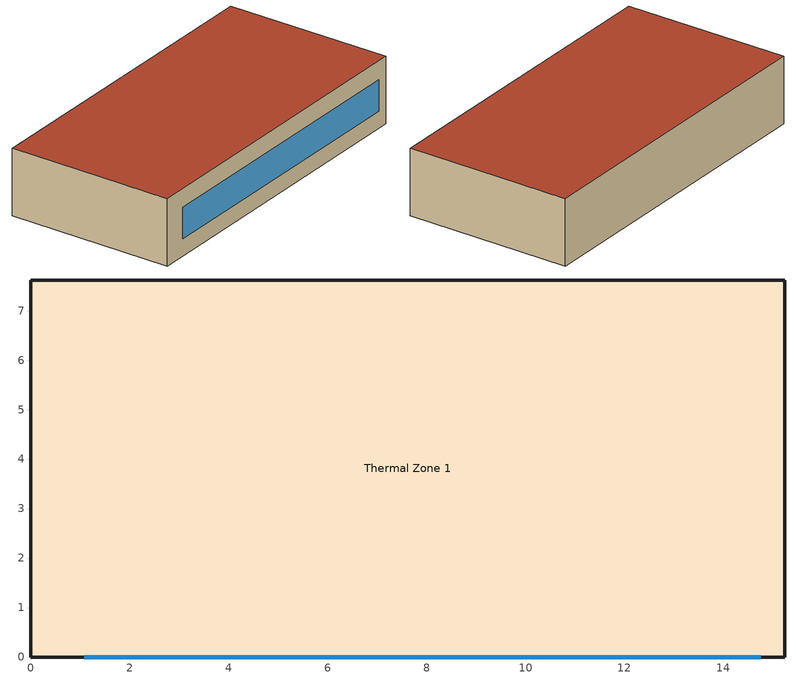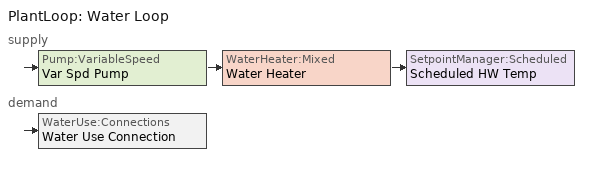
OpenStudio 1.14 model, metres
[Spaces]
Thermal Zone 1
 floor adiabatic (Slab on Grade): 15.24,7.62 15.24,0 0,0 0,7.62 z0
 wall outside: 15.24,7.62 0,7.62 0,0 15.24,0 15.24,7.62 z0:3.05
 window (Window): 1.08,0 14.75,0 z0.77:2.2
 roof outside (Roof): 15.24,0 15.24,7.62 0,7.62 0,0 z3.05
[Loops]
PlantLoop 'Water Loop'
 supply: Pump:VariableSpeed 'Var Spd Pump' > WaterHeater:Mixed 'Water Heater' > SetpointManager:Scheduled 'Scheduled HW Temp'
 demand: WaterUse:Connections 'Water Use Connection'
[Building]
Building 1
[Site]
Chicago Midway Ap: Latitude {deg}=41.78; Longitude {deg}=-87.75; Time Zone {hr}=-6; Elevation {m}=186
[ClimateZones]
Climate Zone Institution Name 1=ASHRAE; Climate Zone Document Name 1=ANSI/ASHRAE Standard 169; Climate Zone Document Year 1=2006; Climate Zone Institution Name 2=CEC; Climate Zone Document Name 2=California Climate Zone Descriptions; Climate Zone Document Year 2=1995
[SizingPeriod:DesignDay] Barometric Pressure {Pa}=98934; Sky Clearness=0; Rain Indicator=0; Snow Indicator=0; Day of Month=21; Daylight Saving Time Indicator=0; Dry-Bulb Temperature Range Modifier Type=DefaultMultipliers
Name | Maximum Dry-Bulb Temperature {C} | Daily Dry-Bulb Temperature Range {deltaC} | Humidity Indicating Conditions at Maximum Dry-Bulb | Wind Speed {m/s} | Wind Direction {deg} | Month | Day Type | Humidity Indicating Type | Solar Model Indicator | ASHRAE Taub | ASHRAE Taud
Chicago Ohare Intl Ap Ann Clg .4% Condns WB=>MDB | 31.2 | 10.5 | 25.5 | 5.2 | 230 | 7 | SummerDesignDay | Wetbulb | ASHRAETau | 0.455 | 2.05
Chicago Ohare Intl Ap Ann Clg .4% Condns DP=>MDB | 28.9 | 10.5 | 23.8 | 5.2 | 230 | 7 | SummerDesignDay | Dewpoint | ASHRAETau | 0.455 | 2.05
Chicago Ohare Intl Ap Ann Hum_n 99.6% Condns DP=>MCDB | -19.2 | 0 | -25.7 | 4.9 | 270 | 1 | WinterDesignDay | Dewpoint | ASHRAEClearSky
Chicago Ohare Intl Ap Ann Htg 99.6% Condns DB | -20 | 0 | -20 | 4.9 | 270 | 1 | WinterDesignDay | Wetbulb | ASHRAEClearSky
Chicago Ohare Intl Ap Ann Clg .4% Condns DB=>MWB | 33.3 | 10.5 | 23.7 | 5.2 | 230 | 7 | SummerDesignDay | Wetbulb | ASHRAETau | 0.455 | 2.05
Chicago Ohare Intl Ap Ann Htg Wind 99.6% Condns WS=>MCDB | -3.5 | 0 | -3.5 | 12.4 | 270 | 1 | WinterDesignDay | Wetbulb | ASHRAEClearSky
Chicago Ohare Intl Ap Ann Clg .4% Condns Enth=>MDB | 31.4 | 10.5 | 79200 | 5.2 | 230 | 7 | SummerDesignDay | Enthalpy | ASHRAETau | 0.455 | 2.05
[Construction]
Slab on Grade: MAT-CC05 4 HW CONCRETE, CP02 CARPET PAD
Exterior Wall: 1IN Stucco, Cellular Polyurethane or Polyisocyanurate - Unfaced - 2 in., 8IN Concrete HW, Wood-Framed - 4 in. Studs - 16 in. OC - R-11 Cavity Insulation, 1/2IN Gypsum
Roof: Roof Membrane, Roof Insulation 12 in, Metal Decking
Window: LoE CLEAR 6MM 1, ARGON 13MM 1, CLEAR 6MM 1
[Material]
Name | Roughness | Thickness {m} | Conductivity {W/m-K} | Density {kg/m3} | Specific Heat {J/kg-K} | Thermal Absorptance | Solar Absorptance | Visible Absorptance
MAT-CC05 4 HW CONCRETE | Rough | 0.1016 | 1.2851 | 2240 | 836.8 | 0.9 | 0.85 | 0.85
1IN Stucco | Smooth | 0.0253 | 0.710502 | 1858 | 837 | 0.9 | 0.92 | 0.92
8IN Concrete HW | MediumRough | 0.2033 | 1.79537 | 2243 | 837 | 0.9 | 0.65 | 0.65
1/2IN Gypsum | Smooth | 0.0127 | 0.154314 | 784.9 | 830 | 0.9 | 0.4 | 0.4
Roof Membrane | VeryRough | 0.0095 | 0.158601 | 1121.29 | 1460 | 0.9 | 0.7 | 0.7
Metal Decking | MediumSmooth | 0.0015 | 45.2873 | 7680 | 418.4 | 0.9 | 0.6 | 0.6
Roof Insulation 12 in | MediumRough | 0.2941 | 0.0461505 | 265 | 836.8 | 0.9 | 0.7 | 0.7
Cellular Polyurethane or Polyisocyanurate - Unfaced - 2 in. | Rough | 0.0508 | 0.0256379 | 24 | 1590
Wood-Framed - 4 in. Studs - 16 in. OC - R-11 Cavity Insulation | Smooth | 0.0889 | 0.0595285 | 126.145 | 1556.29
[Material:NoMass]
CP02 CARPET PAD: Roughness=Smooth; Thermal Resistance {m2-K/W}=0.1; Thermal Absorptance=0.9; Solar Absorptance=0.8; Visible Absorptance=0.8
[DefaultConstructionSet]
189.1-2009 - CZ7-8 - Office: Default Exterior Surface Constructions=Default Surface Constructions 19; Default Interior Surface Constructions=Default Surface Constructions 20; Default Ground Contact Surface Constructions=Default Surface Constructions 21; Default Exterior SubSurface Constructions=Default Sub Surface Constructions 13; Default Interior SubSurface Constructions=Default Sub Surface Constructions 14
[DefaultSurfaceConstructions]
Default Surface Constructions 19: Floor Construction=Slab on Grade; Wall Construction=Exterior Wall; Roof Ceiling Construction=Roof
Default Surface Constructions 20: 
Default Surface Constructions 21: Floor Construction=Slab on Grade
[DefaultSubSurfaceConstructions]
Name | Fixed Window Construction | Operable Window Construction
Default Sub Surface Constructions 13 | Window | Window
Default Sub Surface Constructions 14
[WindowMaterial:Glazing] Optical Data Type=SpectralAverage; Thickness {m}=0.006; Infrared Transmittance at Normal Incidence=0; Front Side Infrared Hemispherical Emissivity=0.84; Conductivity {W/m-K}=0.9
Name | Solar Transmittance at Normal Incidence | Front Side Solar Reflectance at Normal Incidence | Back Side Solar Reflectance at Normal Incidence | Visible Transmittance at Normal Incidence | Front Side Visible Reflectance at Normal Incidence | Back Side Visible Reflectance at Normal Incidence | Back Side Infrared Hemispherical Emissivity
CLEAR 6MM 1 | 0.775 | 0.071 | 0.071 | 0.881 | 0.08 | 0.08 | 0.84
LoE CLEAR 6MM 1 | 0.6 | 0.17 | 0.22 | 0.84 | 0.055 | 0.078 | 0.1
[WindowMaterial:Gas]
ARGON 13MM 1: Gas Type=Argon; Thickness {m}=0.0127
[DesignSpecification:OutdoorAir]
189.1-2009 - Office - WholeBuilding - Sm Office - CZ4-8 Ventilation: Outdoor Air Method=Sum; Outdoor Air Flow per Person {m3/s-person}=0.00943895
[ThermostatSetpoint:DualSetpoint]
Thermal Zone 1 Thermostat: Heating Setpoint Temperature Schedule=Small Office HtgSetp; Cooling Setpoint Temperature Schedule=Small Office ClgSetp
[SpaceType]
189.1-2009 - Office - WholeBuilding - Sm Office - CZ4-8: Default Schedule Set=189.1-2009 - Office - WholeBuilding - Sm Office - CZ4-8 Schedule Set; Design Specification Outdoor Air Object=189.1-2009 - Office - WholeBuilding - Sm Office - CZ4-8 Ventilation
[DefaultScheduleSet]
189.1-2009 - Office - WholeBuilding - Sm Office - CZ4-8 Schedule Set: Number of People Schedule=Small Office Bldg Occ; People Activity Level Schedule=Small Office Activity; Lighting Schedule=Office Bldg Light; Electric Equipment Schedule=Small Office Bldg Equip; Infiltration Schedule=Small Office Infil Quarter On
[Lights:Definition]
Lights Definition 1: Design Level Calculation Method=Watts/Area; Watts per Space Floor Area {W/m2}=9.03108
[Lights]
189.1-2009 - Office - WholeBuilding - Sm Office - CZ4-8 Lights: Lights Definition=Lights Definition 1; Space or SpaceType=189.1-2009 - Office - WholeBuilding - Sm Office - CZ4-8
[People:Definition]
189.1-2009 - Office - WholeBuilding - Sm Office - CZ4-8 People Definition: Number of People Calculation Method=People/Area; People per Space Floor Area {person/m2}=0.0538196; Fraction Radiant=0.3
[People]
189.1-2009 - Office - WholeBuilding - Sm Office - CZ4-8 People: People Definition=189.1-2009 - Office - WholeBuilding - Sm Office - CZ4-8 People Definition; Space or SpaceType=189.1-2009 - Office - WholeBuilding - Sm Office - CZ4-8
[SpaceInfiltration:DesignFlowRate]
189.1-2009 - Office - WholeBuilding - Sm Office - CZ4-8 Infiltration: Space or SpaceType=189.1-2009 - Office - WholeBuilding - Sm Office - CZ4-8; Design Flow Rate Calculation Method=Flow/ExteriorArea; Flow per Exterior Surface Area {m3/s-m2}=0.000226568
[ElectricEquipment:Definition]
189.1-2009 - Office - WholeBuilding - Sm Office - CZ4-8 Electric Equipment Definition: Design Level Calculation Method=Watts/Area; Watts per Space Floor Area {W/m2}=5.81251; Fraction Radiant=0.3
[ElectricEquipment]
189.1-2009 - Office - WholeBuilding - Sm Office - CZ4-8 Electric Equipment: Electric Equipment Definition=189.1-2009 - Office - WholeBuilding - Sm Office - CZ4-8 Electric Equipment Definition; Space or SpaceType=189.1-2009 - Office - WholeBuilding - Sm Office - CZ4-8
[BuildingStory]
Building Story 1: Nominal Z Coordinate {m}=0; Nominal Floor to Floor Height {m}=3.048
[Space]
Thermal Zone 1: Space Type=189.1-2009 - Office - WholeBuilding - Sm Office - CZ4-8; Default Construction Set=189.1-2009 - CZ7-8 - Office; Building Story=Building Story 1; Thermal Zone=Thermal Zone 1
[ThermalZone]
Thermal Zone 1: Thermostat=Thermal Zone 1 Thermostat; Use Ideal Air Loads=Yes
[Sizing:Zone]
Thermal Zone 1: Zone Cooling Design Supply Air Temperature Input Method=SupplyAirTemperature; Zone Cooling Design Supply Air Temperature {C}=14; Zone Cooling Design Supply Air Temperature Difference {deltaC}=11.11; Zone Heating Design Supply Air Temperature Input Method=SupplyAirTemperature; Zone Heating Design Supply Air Temperature {C}=40; Zone Heating Design Supply Air Temperature Difference {deltaC}=11.11; Zone Cooling Design Supply Air Humidity Ratio {kg-H2O/kg-air}=0.0085; Zone Heating Design Supply Air Humidity Ratio {kg-H2O/kg-air}=0.008; Cooling Design Air Flow Method=DesignDay; Heating Design Air Flow Method=DesignDay; Account for Dedicated Outdoor Air System=No; Dedicated Outdoor Air System Control Strategy=NeutralSupplyAir; Dedicated Outdoor Air Low Setpoint Temperature for Design {C}=autosize; Dedicated Outdoor Air High Setpoint Temperature for Design {C}=autosize
[WaterUse:Connections]
Water Use Connection: Water Use Equipment Name 1=Water Fixture
[WaterUse:Equipment]
Water Fixture: Water Use Equipment Definition=Water Fixture Definition; Space=Thermal Zone 1; Flow Rate Fraction Schedule=Office Bldg Water Fraction
[WaterUse:Equipment:Definition]
Water Fixture Definition: Peak Flow Rate {m3/s}=0.0001
[PlantLoop]
Water Loop: Fluid Type=Water; Plant Loop Volume {m3}=Autocalculate; Load Distribution Scheme=Optimal
[Sizing:Plant]
Water Loop: Loop Type=Heating; Design Loop Exit Temperature {C}=82; Loop Design Temperature Difference {deltaC}=11; Sizing Option=NonCoincident; Zone Timesteps in Averaging Window=1; Coincident Sizing Factor Mode=None
[WaterHeater:Mixed]
Water Heater: Tank Volume {m3}=0.2; Setpoint Temperature Schedule=Water Heater Setpoint Temperature; Deadband Temperature Difference {deltaC}=2; Maximum Temperature Limit {C}=82.22; Heater Control Type=Cycle; Heater Maximum Capacity {W}=300000; Heater Fuel Type=NaturalGas; Heater Thermal Efficiency=0.87; Off Cycle Parasitic Fuel Consumption Rate {W}=10; Off Cycle Parasitic Fuel Type=NaturalGas; Off Cycle Parasitic Heat Fraction to Tank=0.8; On Cycle Parasitic Fuel Type=NaturalGas; Ambient Temperature Indicator=ThermalZone; Ambient Temperature Thermal Zone=Thermal Zone 1; Off Cycle Loss Coefficient to Ambient Temperature {W/K}=6; On Cycle Loss Coefficient to Ambient Temperature {W/K}=6; Use Side Effectiveness=1; Source Side Effectiveness=1; Use Side Design Flow Rate {m3/s}=autosize; Source Side Design Flow Rate {m3/s}=autosize; Indirect Water Heating Recovery Time {hr}=1.5
[Pump:VariableSpeed]
Var Spd Pump: Pump Control Type=Intermittent
[SetpointManager:Scheduled]
Scheduled HW Temp: Control Variable=Temperature; Schedule=Hot Water Temperature
[Schedule:Ruleset]
Name | Default Day Schedule | Summer Design Day Schedule | Winter Design Day Schedule
Office Bldg Light | Office Bldg Light Default Schedule | Office Bldg Light Summer Design Day | Office Bldg Light Winter Design Day
Small Office Bldg Occ | Small Office Bldg Occ Default Schedule | Small Office Bldg Occ Summer Design Day | Small Office Bldg Occ Winter Design Day
Small Office Activity | Small Office Activity Default Schedule | Small Office Activity Summer Design Day | Small Office Activity Winter Design Day
Small Office Infil Quarter On | Small Office Infil Quarter On Default Schedule | Small Office Infil Quarter On Summer Design Day | Small Office Infil Quarter On Winter Design Day
Small Office Bldg Equip | Small Office Bldg Equip Default Schedule | Small Office Bldg Equip Summer Design Day | Small Office Bldg Equip Winter Design Day
Small Office HtgSetp | Small Office HtgSetp Default Schedule | Small Office HtgSetp Summer Design Day | Small Office HtgSetp Winter Design Day
Small Office ClgSetp | Small Office ClgSetp Default Schedule | Small Office ClgSetp Summer Design Day | Small Office ClgSetp Winter Design Day
Office Bldg Water Fraction | Office Bldg Light Default Schedule 1 | Office Bldg Light Summer Design Day 1 | Office Bldg Light Winter Design Day 1
Water Heater Setpoint Temperature | Water Heater Setpoint Temperature Default
Hot Water Temperature | Hot Water Temperature Default | Hot Water Temperature Summer Design Day | Hot Water Temperature Winter Design Day
[Schedule:Day]
Office Bldg Light Default Schedule: 5, 0, 0.05, 7, 0, 0.1, 8, 0, 0.3, 17, 0, 0.9, 18, 0, 0.7, 20, 0, 0.5, 22, 0, 0.3, 23, 0, 0.1, 24, 0, 0.05
Office Bldg Light Summer Design Day; Small Office Infil Quarter On Rule 1 Day Schedule; Small Office Bldg Equip Summer Design Day; Office Bldg Light Summer Design Day 1: 24, 0, 1
Office Bldg Light Winter Design Day; Small Office Bldg Occ Winter Design Day; Small Office Bldg Occ Rule 1 Day Schedule; Small Office Bldg Equip Winter Design Day; Office Bldg Light Winter Design Day 1: 24, 0, 0
Office Bldg Light Rule 1 Day Schedule; Office Bldg Light Rule 1 Day Schedule 1: 24, 0, 0.05
Office Bldg Light Rule 2 Day Schedule; Office Bldg Light Rule 2 Day Schedule 1: 6, 0, 0.05, 8, 0, 0.1, 14, 0, 0.5, 17, 0, 0.15, 24, 0, 0.05
Small Office Bldg Occ Default Schedule: 6, 0, 0, 7, 0, 0.1, 8, 0, 0.2, 12, 0, 0.95, 13, 0, 0.5, 17, 0, 0.95, 18, 0, 0.3, 20, 0, 0.1, 24, 0, 0.05
Small Office Bldg Occ Summer Design Day: 6, 0, 0, 22, 0, 1, 24, 0, 0.05
Small Office Bldg Occ Rule 2 Day Schedule: 6, 0, 0, 8, 0, 0.1, 12, 0, 0.3, 17, 0, 0.1, 24, 0, 0
Small Office Activity Default Schedule; Small Office Activity Summer Design Day; Small Office Activity Winter Design Day: 24, 0, 120
Small Office Infil Quarter On Default Schedule; Small Office Infil Quarter On Summer Design Day: 6, 0, 1, 22, 0, 0.25, 24, 0, 1
Small Office Infil Quarter On Winter Design Day; Small Office Infil Quarter On Rule 2 Day Schedule: 6, 0, 1, 18, 0, 0.25, 24, 0, 1
Small Office Bldg Equip Default Schedule: 8, 0, 0.4, 12, 0, 0.9, 13, 0, 0.8, 17, 0, 0.9, 18, 0, 0.5, 24, 0, 0.4
Small Office Bldg Equip Rule 1 Day Schedule: 24, 0, 0.3
Small Office Bldg Equip Rule 2 Day Schedule: 6, 0, 0.3, 8, 0, 0.4, 12, 0, 0.5, 17, 0, 0.35, 24, 0, 0.3
Small Office HtgSetp Default Schedule: 6, 0, 15.6, 22, 0, 21, 24, 0, 15.6
Small Office HtgSetp Summer Design Day; Small Office HtgSetp Rule 1 Day Schedule: 24, 0, 15.6
Small Office HtgSetp Winter Design Day: 24, 0, 21
Small Office HtgSetp Rule 2 Day Schedule: 6, 0, 15.6, 18, 0, 21, 24, 0, 15.6
Small Office ClgSetp Default Schedule; Small Office ClgSetp Summer Design Day: 6, 0, 26.7, 22, 0, 24, 24, 0, 26.7
Small Office ClgSetp Winter Design Day; Small Office ClgSetp Rule 1 Day Schedule: 24, 0, 26.7
Small Office ClgSetp Rule 2 Day Schedule: 6, 0, 26.7, 18, 0, 24, 24, 0, 26.7
Office Bldg Light Default Schedule 1: 5, 0, 0.05, 7, 0, 0.123657, 8, 0, 0.3, 15, 0, 0.407286, 17, 0, 0.527284, 18, 0, 0.370924, 20, 0, 0.309107, 22, 0, 0.185473, 23, 0, 0.0727487, 24, 0, 0.0254771
Water Heater Setpoint Temperature Default: 24, 0, 60
Hot Water Temperature Default; Hot Water Temperature Summer Design Day; Hot Water Temperature Winter Design Day: 24, 0, 67
[Schedule:Rule] Apply Monday=No; Apply Tuesday=No; Apply Wednesday=No; Apply Thursday=No; Apply Friday=No; Date Specification Type=DateRange; Start Month=1; Start Day=1; End Month=12; End Day=31
Name | Schedule Ruleset | Rule Order | Day Schedule | Apply Sunday | Apply Saturday
Office Bldg Light Rule 1 | Office Bldg Light | 0 | Office Bldg Light Rule 1 Day Schedule | Yes | No
Office Bldg Light Rule 2 | Office Bldg Light | 1 | Office Bldg Light Rule 2 Day Schedule | No | Yes
Small Office Bldg Occ Rule 1 | Small Office Bldg Occ | 0 | Small Office Bldg Occ Rule 1 Day Schedule | Yes | No
Small Office Bldg Occ Rule 2 | Small Office Bldg Occ | 1 | Small Office Bldg Occ Rule 2 Day Schedule | No | Yes
Small Office Infil Quarter On Rule 1 | Small Office Infil Quarter On | 0 | Small Office Infil Quarter On Rule 1 Day Schedule | Yes | No
Small Office Infil Quarter On Rule 2 | Small Office Infil Quarter On | 1 | Small Office Infil Quarter On Rule 2 Day Schedule | No | Yes
Small Office Bldg Equip Rule 1 | Small Office Bldg Equip | 0 | Small Office Bldg Equip Rule 1 Day Schedule | Yes | No
Small Office Bldg Equip Rule 2 | Small Office Bldg Equip | 1 | Small Office Bldg Equip Rule 2 Day Schedule | No | Yes
Small Office HtgSetp Rule 1 | Small Office HtgSetp | 0 | Small Office HtgSetp Rule 1 Day Schedule | Yes | No
Small Office HtgSetp Rule 2 | Small Office HtgSetp | 1 | Small Office HtgSetp Rule 2 Day Schedule | No | Yes
Small Office ClgSetp Rule 1 | Small Office ClgSetp | 0 | Small Office ClgSetp Rule 1 Day Schedule | Yes | No
Small Office ClgSetp Rule 2 | Small Office ClgSetp | 1 | Small Office ClgSetp Rule 2 Day Schedule | No | Yes
Office Bldg Light Rule 3 | Office Bldg Water Fraction | 0 | Office Bldg Light Rule 1 Day Schedule 1 | Yes | No
Office Bldg Light Rule 4 | Office Bldg Water Fraction | 1 | Office Bldg Light Rule 2 Day Schedule 1 | No | Yes
